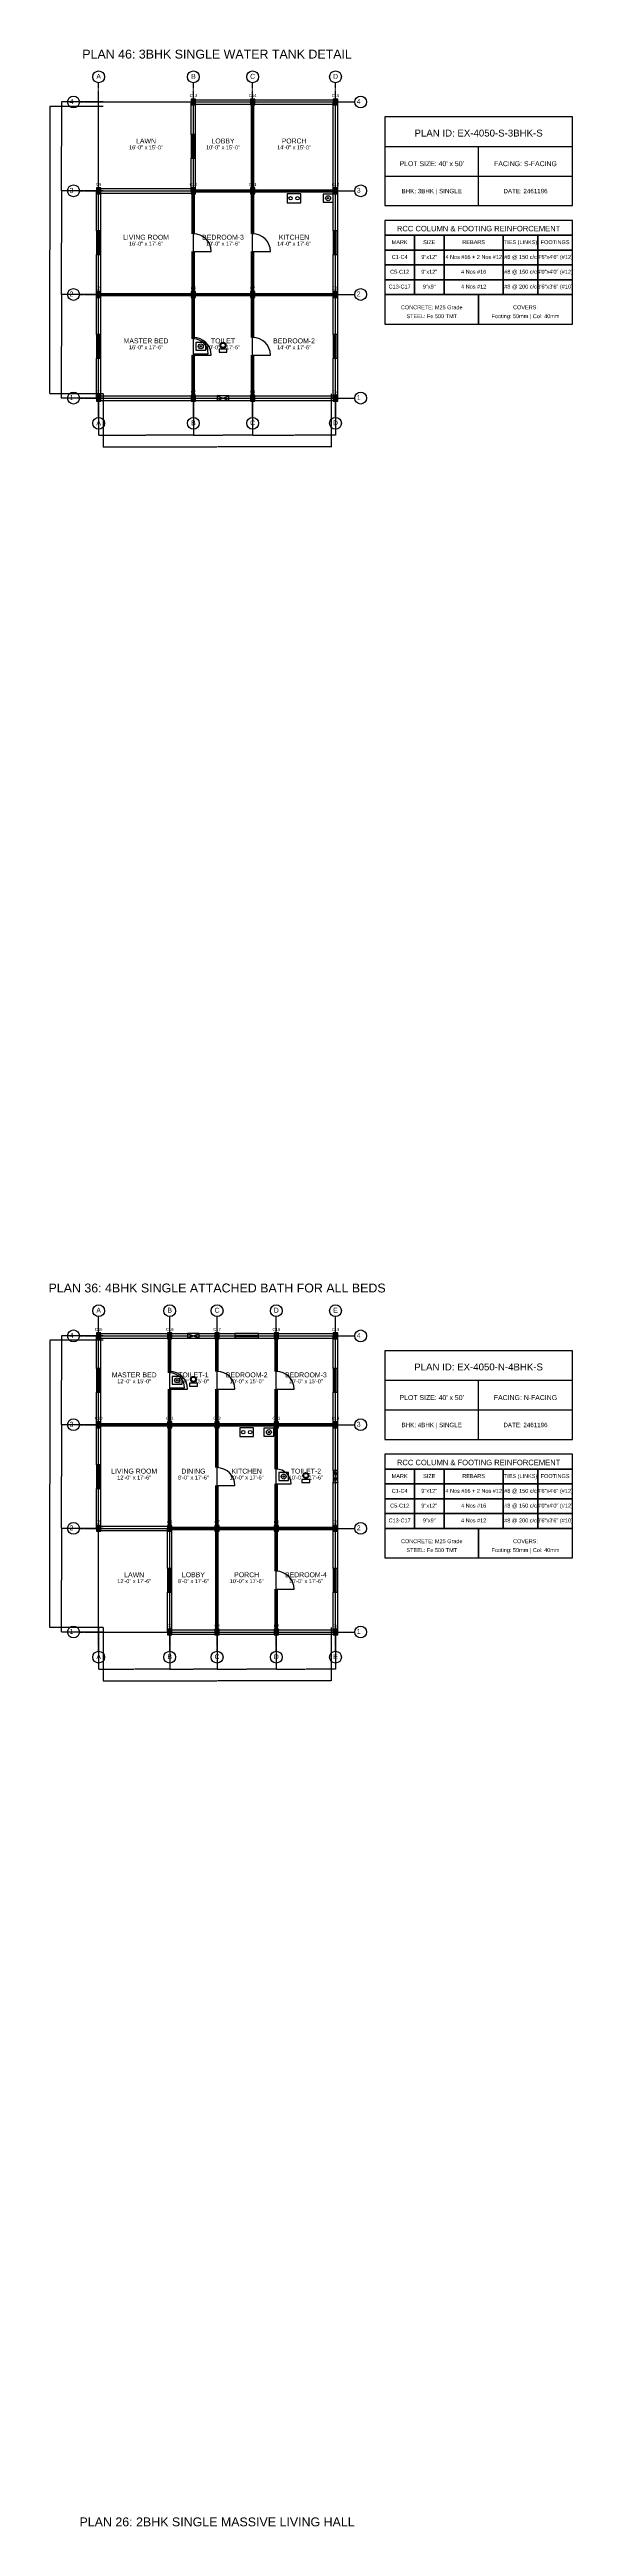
# Model space of a CAD drawing. Header units: inches. Extents: x -134 to 23580, y -99 to 23207.
# Drawn here: x 12400 to 13460, y 5688 to 10706 of the extents above; entities that cross this region are included whole.
import ezdxf
from ezdxf.enums import TextEntityAlignment as Align

# ---------------------------------------------------------------- set-up
doc = ezdxf.new("R2010")
doc.units = ezdxf.units.IN
doc.header["$MEASUREMENT"] = 0
doc.linetypes.add('CENTER', pattern=[2, 1.25, -0.25, 0.25, -0.25])
for name, color, linetype in [('A-COL-HATCH', 251, 'Continuous'), ('A-COLUMN', 1, 'Continuous'), ('A-DIM', 5, 'Continuous'), ('A-DOOR', 30, 'Continuous'), ('A-FIXTURE', 8, 'Continuous'), ('A-TEXT', 2, 'Continuous'), ('A-WALL-EXT', 7, 'Continuous'), ('A-WALL-INT', 9, 'Continuous'), ('A-WINDOW', 4, 'Continuous'), ('S-BEAM-FRAMING', 2, 'Continuous'), ('S-BUBBLE', 4, 'Continuous'), ('S-GRID-CENTER', 8, 'CENTER'), ('S-TABLE', 7, 'Continuous'), ('S-TEXT', 3, 'Continuous')]:
    doc.layers.add(name, color=color, linetype=linetype)
doc.styles.get("Standard").update_dxf_attribs({"font": 'arial.ttf'})
doc.dimstyles.get("Standard").update_dxf_attribs({"dimtxt": 0.18, "dimasz": 0.18, "dimexe": 0.18, "dimexo": 0.0625, "dimgap": 0.09, "dimtad": 0, "dimtih": 1, "dimtoh": 1, "dimdec": 4, "dimzin": 0, "dimdsep": 46, "dimtxsty": 'Standard', "dimcen": 0.09, "dimadec": 0, "dimazin": 0, "dimtfac": 1, "dimtdec": 4, "dimtofl": 0, "dimtmove": 0, "dimatfit": 3, "dimfxl": 1, "dimtolj": 1, "dimtzin": 0, "dimarcsym": 0})

# ---------------------------------------------------------------- blocks, each defined once
blk = doc.blocks.new('*D332')
at = {"layer": 'A-DIM', "color": 0, "lineweight": -2, "transparency": 16777216}
for p, q in [((12500, 7508.9), (12500, 7424.8)), ((12644, 7508.9), (12644, 7424.8)), ((12500.2, 7425), (12571.4, 7425)), ((12643.8, 7425), (12572.6, 7425))]:
    blk.add_line(p, q, dxfattribs=at)
at = {"layer": 'A-DIM', "color": 0, "transparency": 16777216}
for points in [[(12500.2, 7425), (12500.2, 7425), (12500, 7425)], [(12643.8, 7425), (12643.8, 7425), (12644, 7425)]]:
    blk.add_solid(points, dxfattribs=at)
at = {"layer": 'Defpoints', "color": 0, "transparency": 16777216}
for p in [(12500, 7509), (12644, 7509), (12644, 7425)]:
    blk.add_point(p, dxfattribs=at)
at = {"layer": 'A-DIM', "color": 0, "transparency": 16777216, "insert": (12572, 7425), "char_height": 0.18, "attachment_point": 5}
blk.add_mtext('\\A1;144.0000', dxfattribs=at)
blk = doc.blocks.new('*D333')
at = {"layer": 'A-DIM', "color": 0, "lineweight": -2, "transparency": 16777216}
for p, q in [((12644, 7508.9), (12644, 7424.8)), ((12740, 7508.9), (12740, 7424.8)), ((12644.2, 7425), (12691.5, 7425)), ((12739.8, 7425), (12692.5, 7425))]:
    blk.add_line(p, q, dxfattribs=at)
at = {"layer": 'A-DIM', "color": 0, "transparency": 16777216}
for points in [[(12644.2, 7425), (12644.2, 7425), (12644, 7425)], [(12739.8, 7425), (12739.8, 7425), (12740, 7425)]]:
    blk.add_solid(points, dxfattribs=at)
at = {"layer": 'Defpoints', "color": 0, "transparency": 16777216}
for p in [(12644, 7509), (12740, 7509), (12740, 7425)]:
    blk.add_point(p, dxfattribs=at)
at = {"layer": 'A-DIM', "color": 0, "transparency": 16777216, "insert": (12692, 7425), "char_height": 0.18, "attachment_point": 5}
blk.add_mtext('\\A1;96.0000', dxfattribs=at)
blk = doc.blocks.new('*D334')
at = {"layer": 'A-DIM', "color": 0, "lineweight": -2, "transparency": 16777216}
for p, q in [((12740, 7508.9), (12740, 7424.8)), ((12860, 7508.9), (12860, 7424.8)), ((12740.2, 7425), (12799.4, 7425)), ((12859.8, 7425), (12800.6, 7425))]:
    blk.add_line(p, q, dxfattribs=at)
at = {"layer": 'A-DIM', "color": 0, "transparency": 16777216}
for points in [[(12740.2, 7425), (12740.2, 7425), (12740, 7425)], [(12859.8, 7425), (12859.8, 7425), (12860, 7425)]]:
    blk.add_solid(points, dxfattribs=at)
at = {"layer": 'Defpoints', "color": 0, "transparency": 16777216}
for p in [(12740, 7509), (12860, 7509), (12860, 7425)]:
    blk.add_point(p, dxfattribs=at)
at = {"layer": 'A-DIM', "color": 0, "transparency": 16777216, "insert": (12800, 7425), "char_height": 0.18, "attachment_point": 5}
blk.add_mtext('\\A1;120.0000', dxfattribs=at)
blk = doc.blocks.new('*D335')
at = {"layer": 'A-DIM', "color": 0, "lineweight": -2, "transparency": 16777216}
for p, q in [((12860, 7508.9), (12860, 7424.8)), ((12980, 7508.9), (12980, 7424.8)), ((12860.2, 7425), (12919.4, 7425)), ((12979.8, 7425), (12920.6, 7425))]:
    blk.add_line(p, q, dxfattribs=at)
at = {"layer": 'A-DIM', "color": 0, "transparency": 16777216}
for points in [[(12860.2, 7425), (12860.2, 7425), (12860, 7425)], [(12979.8, 7425), (12979.8, 7425), (12980, 7425)]]:
    blk.add_solid(points, dxfattribs=at)
at = {"layer": 'Defpoints', "color": 0, "transparency": 16777216}
for p in [(12860, 7509), (12980, 7509), (12980, 7425)]:
    blk.add_point(p, dxfattribs=at)
at = {"layer": 'A-DIM', "color": 0, "transparency": 16777216, "insert": (12920, 7425), "char_height": 0.18, "attachment_point": 5}
blk.add_mtext('\\A1;120.0000', dxfattribs=at)
blk = doc.blocks.new('*D336')
at = {"layer": 'A-DIM', "color": 0, "lineweight": -2, "transparency": 16777216}
for p, q in [((12509, 7508.9375), (12509, 7400.82)), ((12971, 7508.9375), (12971, 7400.82)), ((12509.18, 7401), (12739.393206, 7401)), ((12970.82, 7401), (12740.606794, 7401))]:
    blk.add_line(p, q, dxfattribs=at)
at = {"layer": 'A-DIM', "color": 0, "transparency": 16777216}
for points in [[(12509.18, 7401.03), (12509.18, 7400.97), (12509, 7401)], [(12970.82, 7401.03), (12970.82, 7400.97), (12971, 7401)]]:
    blk.add_solid(points, dxfattribs=at)
at = {"layer": 'Defpoints', "color": 0, "transparency": 16777216}
for p in [(12509, 7509), (12971, 7509), (12971, 7401)]:
    blk.add_point(p, dxfattribs=at)
at = {"layer": 'A-DIM', "color": 0, "transparency": 16777216, "insert": (12740, 7401), "char_height": 0.18, "attachment_point": 5}
blk.add_mtext('\\A1;462.0000', dxfattribs=at)
blk = doc.blocks.new('*D337')
at = {"layer": 'A-DIM', "color": 0, "lineweight": -2, "transparency": 16777216}
for p, q in [((12508.9, 7710), (12424.8, 7710)), ((12425, 7709.8), (12425, 7605.2)), ((12425, 7500.2), (12425, 7604.8)), ((12508.9, 7500), (12424.8, 7500))]:
    blk.add_line(p, q, dxfattribs=at)
at = {"layer": 'A-DIM', "color": 0, "transparency": 16777216}
for points in [[(12425, 7709.8), (12425, 7709.8), (12425, 7710)], [(12425, 7500.2), (12425, 7500.2), (12425, 7500)]]:
    blk.add_solid(points, dxfattribs=at)
at = {"layer": 'Defpoints', "color": 0, "transparency": 16777216}
for p in [(12425, 7710), (12509, 7710), (12509, 7500)]:
    blk.add_point(p, dxfattribs=at)
at = {"layer": 'A-DIM', "color": 0, "transparency": 16777216, "insert": (12425, 7605), "char_height": 0.18, "attachment_point": 5}
blk.add_mtext('\\A1;210.0000', dxfattribs=at)
blk = doc.blocks.new('*D338')
at = {"layer": 'A-DIM', "color": 0, "lineweight": -2, "transparency": 16777216}
for p, q in [((12508.9, 7920), (12424.8, 7920)), ((12425, 7919.8), (12425, 7815.2)), ((12425, 7710.2), (12425, 7814.8)), ((12508.9, 7710), (12424.8, 7710))]:
    blk.add_line(p, q, dxfattribs=at)
at = {"layer": 'A-DIM', "color": 0, "transparency": 16777216}
for points in [[(12425, 7919.8), (12425, 7919.8), (12425, 7920)], [(12425, 7710.2), (12425, 7710.2), (12425, 7710)]]:
    blk.add_solid(points, dxfattribs=at)
at = {"layer": 'Defpoints', "color": 0, "transparency": 16777216}
for p in [(12425, 7920), (12509, 7920), (12509, 7710)]:
    blk.add_point(p, dxfattribs=at)
at = {"layer": 'A-DIM', "color": 0, "transparency": 16777216, "insert": (12425, 7815), "char_height": 0.18, "attachment_point": 5}
blk.add_mtext('\\A1;210.0000', dxfattribs=at)
blk = doc.blocks.new('*D339')
at = {"layer": 'A-DIM', "color": 0, "lineweight": -2, "transparency": 16777216}
for p, q in [((12508.9, 8100), (12424.8, 8100)), ((12425, 8099.8), (12425, 8010.2)), ((12425, 7920.2), (12425, 8009.8)), ((12508.9, 7920), (12424.8, 7920))]:
    blk.add_line(p, q, dxfattribs=at)
at = {"layer": 'A-DIM', "color": 0, "transparency": 16777216}
for points in [[(12425, 8099.8), (12425, 8099.8), (12425, 8100)], [(12425, 7920.2), (12425, 7920.2), (12425, 7920)]]:
    blk.add_solid(points, dxfattribs=at)
at = {"layer": 'Defpoints', "color": 0, "transparency": 16777216}
for p in [(12425, 8100), (12509, 8100), (12509, 7920)]:
    blk.add_point(p, dxfattribs=at)
at = {"layer": 'A-DIM', "color": 0, "transparency": 16777216, "insert": (12425, 8010), "char_height": 0.18, "attachment_point": 5}
blk.add_mtext('\\A1;180.0000', dxfattribs=at)
blk = doc.blocks.new('*D340')
at = {"layer": 'A-DIM', "color": 0, "lineweight": -2, "transparency": 16777216}
for p, q in [((12508.9, 8091), (12400.8, 8091)), ((12401, 8090.8), (12401, 7800.2)), ((12401, 7509.2), (12401, 7799.8)), ((12508.9, 7509), (12400.8, 7509))]:
    blk.add_line(p, q, dxfattribs=at)
at = {"layer": 'A-DIM', "color": 0, "transparency": 16777216}
for points in [[(12401, 8090.8), (12401, 8090.8), (12401, 8091)], [(12401, 7509.2), (12401, 7509.2), (12401, 7509)]]:
    blk.add_solid(points, dxfattribs=at)
at = {"layer": 'Defpoints', "color": 0, "transparency": 16777216}
for p in [(12401, 8091), (12509, 8091), (12509, 7509)]:
    blk.add_point(p, dxfattribs=at)
at = {"layer": 'A-DIM', "color": 0, "transparency": 16777216, "insert": (12401, 7800), "char_height": 0.18, "attachment_point": 5}
blk.add_mtext('\\A1;582.0000', dxfattribs=at)
blk = doc.blocks.new('*D414')
at = {"layer": 'A-DIM', "color": 0, "lineweight": -2, "transparency": 16777216}
for p, q in [((12500, 10008.9), (12500, 9924.8)), ((12692, 10008.9), (12692, 9924.8)), ((12500.2, 9925), (12595.4, 9925)), ((12691.8, 9925), (12596.6, 9925))]:
    blk.add_line(p, q, dxfattribs=at)
at = {"layer": 'A-DIM', "color": 0, "transparency": 16777216}
for points in [[(12500.2, 9925), (12500.2, 9925), (12500, 9925)], [(12691.8, 9925), (12691.8, 9925), (12692, 9925)]]:
    blk.add_solid(points, dxfattribs=at)
at = {"layer": 'Defpoints', "color": 0, "transparency": 16777216}
for p in [(12500, 10009), (12692, 10009), (12692, 9925)]:
    blk.add_point(p, dxfattribs=at)
at = {"layer": 'A-DIM', "color": 0, "transparency": 16777216, "insert": (12596, 9925), "char_height": 0.18, "attachment_point": 5}
blk.add_mtext('\\A1;192.0000', dxfattribs=at)
blk = doc.blocks.new('*D415')
at = {"layer": 'A-DIM', "color": 0, "lineweight": -2, "transparency": 16777216}
for p, q in [((12692, 10008.9), (12692, 9924.8)), ((12812, 10008.9), (12812, 9924.8)), ((12692.2, 9925), (12751.4, 9925)), ((12811.8, 9925), (12752.6, 9925))]:
    blk.add_line(p, q, dxfattribs=at)
at = {"layer": 'A-DIM', "color": 0, "transparency": 16777216}
for points in [[(12692.2, 9925), (12692.2, 9925), (12692, 9925)], [(12811.8, 9925), (12811.8, 9925), (12812, 9925)]]:
    blk.add_solid(points, dxfattribs=at)
at = {"layer": 'Defpoints', "color": 0, "transparency": 16777216}
for p in [(12692, 10009), (12812, 10009), (12812, 9925)]:
    blk.add_point(p, dxfattribs=at)
at = {"layer": 'A-DIM', "color": 0, "transparency": 16777216, "insert": (12752, 9925), "char_height": 0.18, "attachment_point": 5}
blk.add_mtext('\\A1;120.0000', dxfattribs=at)
blk = doc.blocks.new('*D416')
at = {"layer": 'A-DIM', "color": 0, "lineweight": -2, "transparency": 16777216}
for p, q in [((12812, 10008.9), (12812, 9924.8)), ((12980, 10008.9), (12980, 9924.8)), ((12812.2, 9925), (12895.4, 9925)), ((12979.8, 9925), (12896.6, 9925))]:
    blk.add_line(p, q, dxfattribs=at)
at = {"layer": 'A-DIM', "color": 0, "transparency": 16777216}
for points in [[(12812.2, 9925), (12812.2, 9925), (12812, 9925)], [(12979.8, 9925), (12979.8, 9925), (12980, 9925)]]:
    blk.add_solid(points, dxfattribs=at)
at = {"layer": 'Defpoints', "color": 0, "transparency": 16777216}
for p in [(12812, 10009), (12980, 10009), (12980, 9925)]:
    blk.add_point(p, dxfattribs=at)
at = {"layer": 'A-DIM', "color": 0, "transparency": 16777216, "insert": (12896, 9925), "char_height": 0.18, "attachment_point": 5}
blk.add_mtext('\\A1;168.0000', dxfattribs=at)
blk = doc.blocks.new('*D417')
at = {"layer": 'A-DIM', "color": 0, "lineweight": -2, "transparency": 16777216}
for p, q in [((12509, 10008.9375), (12509, 9900.82)), ((12971, 10008.9375), (12971, 9900.82)), ((12509.18, 9901), (12739.393206, 9901)), ((12970.82, 9901), (12740.606794, 9901))]:
    blk.add_line(p, q, dxfattribs=at)
at = {"layer": 'A-DIM', "color": 0, "transparency": 16777216}
for points in [[(12509.18, 9901.03), (12509.18, 9900.97), (12509, 9901)], [(12970.82, 9901.03), (12970.82, 9900.97), (12971, 9901)]]:
    blk.add_solid(points, dxfattribs=at)
at = {"layer": 'Defpoints', "color": 0, "transparency": 16777216}
for p in [(12509, 10009), (12971, 10009), (12971, 9901)]:
    blk.add_point(p, dxfattribs=at)
at = {"layer": 'A-DIM', "color": 0, "transparency": 16777216, "insert": (12740, 9901), "char_height": 0.18, "attachment_point": 5}
blk.add_mtext('\\A1;462.0000', dxfattribs=at)
blk = doc.blocks.new('*D418')
at = {"layer": 'A-DIM', "color": 0, "lineweight": -2, "transparency": 16777216}
for p, q in [((12508.9, 10210), (12424.8, 10210)), ((12425, 10209.8), (12425, 10105.2)), ((12425, 10000.2), (12425, 10104.8)), ((12508.9, 10000), (12424.8, 10000))]:
    blk.add_line(p, q, dxfattribs=at)
at = {"layer": 'A-DIM', "color": 0, "transparency": 16777216}
for points in [[(12425, 10209.8), (12425, 10209.8), (12425, 10210)], [(12425, 10000.2), (12425, 10000.2), (12425, 10000)]]:
    blk.add_solid(points, dxfattribs=at)
at = {"layer": 'Defpoints', "color": 0, "transparency": 16777216}
for p in [(12425, 10210), (12509, 10210), (12509, 10000)]:
    blk.add_point(p, dxfattribs=at)
at = {"layer": 'A-DIM', "color": 0, "transparency": 16777216, "insert": (12425, 10105), "char_height": 0.18, "attachment_point": 5}
blk.add_mtext('\\A1;210.0000', dxfattribs=at)
blk = doc.blocks.new('*D419')
at = {"layer": 'A-DIM', "color": 0, "lineweight": -2, "transparency": 16777216}
for p, q in [((12508.9, 10420), (12424.8, 10420)), ((12425, 10419.8), (12425, 10315.2)), ((12425, 10210.2), (12425, 10314.8)), ((12508.9, 10210), (12424.8, 10210))]:
    blk.add_line(p, q, dxfattribs=at)
at = {"layer": 'A-DIM', "color": 0, "transparency": 16777216}
for points in [[(12425, 10419.8), (12425, 10419.8), (12425, 10420)], [(12425, 10210.2), (12425, 10210.2), (12425, 10210)]]:
    blk.add_solid(points, dxfattribs=at)
at = {"layer": 'Defpoints', "color": 0, "transparency": 16777216}
for p in [(12425, 10420), (12509, 10420), (12509, 10210)]:
    blk.add_point(p, dxfattribs=at)
at = {"layer": 'A-DIM', "color": 0, "transparency": 16777216, "insert": (12425, 10315), "char_height": 0.18, "attachment_point": 5}
blk.add_mtext('\\A1;210.0000', dxfattribs=at)
blk = doc.blocks.new('*D420')
at = {"layer": 'A-DIM', "color": 0, "lineweight": -2, "transparency": 16777216}
for p, q in [((12508.9, 10600), (12424.8, 10600)), ((12425, 10599.8), (12425, 10510.2)), ((12425, 10420.2), (12425, 10509.8)), ((12508.9, 10420), (12424.8, 10420))]:
    blk.add_line(p, q, dxfattribs=at)
at = {"layer": 'A-DIM', "color": 0, "transparency": 16777216}
for points in [[(12425, 10599.8), (12425, 10599.8), (12425, 10600)], [(12425, 10420.2), (12425, 10420.2), (12425, 10420)]]:
    blk.add_solid(points, dxfattribs=at)
at = {"layer": 'Defpoints', "color": 0, "transparency": 16777216}
for p in [(12425, 10600), (12509, 10600), (12509, 10420)]:
    blk.add_point(p, dxfattribs=at)
at = {"layer": 'A-DIM', "color": 0, "transparency": 16777216, "insert": (12425, 10510), "char_height": 0.18, "attachment_point": 5}
blk.add_mtext('\\A1;180.0000', dxfattribs=at)
blk = doc.blocks.new('*D421')
at = {"layer": 'A-DIM', "color": 0, "lineweight": -2, "transparency": 16777216}
for p, q in [((12508.9, 10591), (12400.8, 10591)), ((12401, 10590.8), (12401, 10300.2)), ((12401, 10009.2), (12401, 10299.8)), ((12508.9, 10009), (12400.8, 10009))]:
    blk.add_line(p, q, dxfattribs=at)
at = {"layer": 'A-DIM', "color": 0, "transparency": 16777216}
for points in [[(12401, 10590.8), (12401, 10590.8), (12401, 10591)], [(12401, 10009.2), (12401, 10009.2), (12401, 10009)]]:
    blk.add_solid(points, dxfattribs=at)
at = {"layer": 'Defpoints', "color": 0, "transparency": 16777216}
for p in [(12401, 10591), (12509, 10591), (12509, 10009)]:
    blk.add_point(p, dxfattribs=at)
at = {"layer": 'A-DIM', "color": 0, "transparency": 16777216, "insert": (12401, 10300), "char_height": 0.18, "attachment_point": 5}
blk.add_mtext('\\A1;582.0000', dxfattribs=at)

msp = doc.modelspace()

# ---------------------------------------------------------------- linework, layer by layer
at = {"layer": 'A-COL-HATCH'}
for points in [[(12687.5, 10594), (12696.5, 10594), (12687.5, 10606), (12696.5, 10606)], [(12807.5, 10594), (12816.5, 10594), (12807.5, 10606), (12816.5, 10606)], [(12975.5, 10594), (12984.5, 10594), (12975.5, 10606), (12984.5, 10606)], [(12495.5, 10414), (12504.5, 10414), (12495.5, 10426), (12504.5, 10426)], [(12687.5, 10414), (12696.5, 10414), (12687.5, 10426), (12696.5, 10426)], [(12807.5, 10414), (12816.5, 10414), (12807.5, 10426), (12816.5, 10426)], [(12975.5, 10414), (12984.5, 10414), (12975.5, 10426), (12984.5, 10426)], [(12495.5, 10204), (12504.5, 10204), (12495.5, 10216), (12504.5, 10216)], [(12687.5, 10204), (12696.5, 10204), (12687.5, 10216), (12696.5, 10216)], [(12807.5, 10204), (12816.5, 10204), (12807.5, 10216), (12816.5, 10216)], [(12975.5, 10204), (12984.5, 10204), (12975.5, 10216), (12984.5, 10216)], [(12495.5, 9994), (12504.5, 9994), (12495.5, 10006), (12504.5, 10006)], [(12687.5, 9994), (12696.5, 9994), (12687.5, 10006), (12696.5, 10006)], [(12807.5, 9994), (12816.5, 9994), (12807.5, 10006), (12816.5, 10006)], [(12975.5, 9994), (12984.5, 9994), (12975.5, 10006), (12984.5, 10006)], [(12495.5, 8094), (12504.5, 8094), (12495.5, 8106), (12504.5, 8106)], [(12639.5, 8094), (12648.5, 8094), (12639.5, 8106), (12648.5, 8106)], [(12735.5, 8094), (12744.5, 8094), (12735.5, 8106), (12744.5, 8106)], [(12855.5, 8094), (12864.5, 8094), (12855.5, 8106), (12864.5, 8106)], [(12975.5, 8094), (12984.5, 8094), (12975.5, 8106), (12984.5, 8106)], [(12495.5, 7914), (12504.5, 7914), (12495.5, 7926), (12504.5, 7926)], [(12639.5, 7914), (12648.5, 7914), (12639.5, 7926), (12648.5, 7926)], [(12735.5, 7914), (12744.5, 7914), (12735.5, 7926), (12744.5, 7926)], [(12855.5, 7914), (12864.5, 7914), (12855.5, 7926), (12864.5, 7926)], [(12975.5, 7914), (12984.5, 7914), (12975.5, 7926), (12984.5, 7926)], [(12495.5, 7704), (12504.5, 7704), (12495.5, 7716), (12504.5, 7716)], [(12639.5, 7704), (12648.5, 7704), (12639.5, 7716), (12648.5, 7716)], [(12735.5, 7704), (12744.5, 7704), (12735.5, 7716), (12744.5, 7716)], [(12855.5, 7704), (12864.5, 7704), (12855.5, 7716), (12864.5, 7716)], [(12975.5, 7704), (12984.5, 7704), (12975.5, 7716), (12984.5, 7716)], [(12639.5, 7494), (12648.5, 7494), (12639.5, 7506), (12648.5, 7506)], [(12735.5, 7494), (12744.5, 7494), (12735.5, 7506), (12744.5, 7506)], [(12855.5, 7494), (12864.5, 7494), (12855.5, 7506), (12864.5, 7506)], [(12975.5, 7494), (12984.5, 7494), (12975.5, 7506), (12984.5, 7506)]]:
    msp.add_solid(points, dxfattribs=at)
at = {"layer": 'A-COLUMN'}
for points in [[(12687.5, 10594), (12696.5, 10594), (12696.5, 10606), (12687.5, 10606)], [(12807.5, 10594), (12816.5, 10594), (12816.5, 10606), (12807.5, 10606)], [(12975.5, 10594), (12984.5, 10594), (12984.5, 10606), (12975.5, 10606)], [(12495.5, 10414), (12504.5, 10414), (12504.5, 10426), (12495.5, 10426)], [(12687.5, 10414), (12696.5, 10414), (12696.5, 10426), (12687.5, 10426)], [(12807.5, 10414), (12816.5, 10414), (12816.5, 10426), (12807.5, 10426)], [(12975.5, 10414), (12984.5, 10414), (12984.5, 10426), (12975.5, 10426)], [(12495.5, 10204), (12504.5, 10204), (12504.5, 10216), (12495.5, 10216)], [(12687.5, 10204), (12696.5, 10204), (12696.5, 10216), (12687.5, 10216)], [(12807.5, 10204), (12816.5, 10204), (12816.5, 10216), (12807.5, 10216)], [(12975.5, 10204), (12984.5, 10204), (12984.5, 10216), (12975.5, 10216)], [(12495.5, 9994), (12504.5, 9994), (12504.5, 10006), (12495.5, 10006)], [(12687.5, 9994), (12696.5, 9994), (12696.5, 10006), (12687.5, 10006)], [(12807.5, 9994), (12816.5, 9994), (12816.5, 10006), (12807.5, 10006)], [(12975.5, 9994), (12984.5, 9994), (12984.5, 10006), (12975.5, 10006)], [(12495.5, 8094), (12504.5, 8094), (12504.5, 8106), (12495.5, 8106)], [(12639.5, 8094), (12648.5, 8094), (12648.5, 8106), (12639.5, 8106)], [(12735.5, 8094), (12744.5, 8094), (12744.5, 8106), (12735.5, 8106)], [(12855.5, 8094), (12864.5, 8094), (12864.5, 8106), (12855.5, 8106)], [(12975.5, 8094), (12984.5, 8094), (12984.5, 8106), (12975.5, 8106)], [(12495.5, 7914), (12504.5, 7914), (12504.5, 7926), (12495.5, 7926)], [(12639.5, 7914), (12648.5, 7914), (12648.5, 7926), (12639.5, 7926)], [(12735.5, 7914), (12744.5, 7914), (12744.5, 7926), (12735.5, 7926)], [(12855.5, 7914), (12864.5, 7914), (12864.5, 7926), (12855.5, 7926)], [(12975.5, 7914), (12984.5, 7914), (12984.5, 7926), (12975.5, 7926)], [(12495.5, 7704), (12504.5, 7704), (12504.5, 7716), (12495.5, 7716)], [(12639.5, 7704), (12648.5, 7704), (12648.5, 7716), (12639.5, 7716)], [(12735.5, 7704), (12744.5, 7704), (12744.5, 7716), (12735.5, 7716)], [(12855.5, 7704), (12864.5, 7704), (12864.5, 7716), (12855.5, 7716)], [(12975.5, 7704), (12984.5, 7704), (12984.5, 7716), (12975.5, 7716)], [(12639.5, 7494), (12648.5, 7494), (12648.5, 7506), (12639.5, 7506)], [(12735.5, 7494), (12744.5, 7494), (12744.5, 7506), (12735.5, 7506)], [(12855.5, 7494), (12864.5, 7494), (12864.5, 7506), (12855.5, 7506)], [(12975.5, 7494), (12984.5, 7494), (12984.5, 7506), (12975.5, 7506)]]:
    msp.add_lwpolyline(points, close=True, dxfattribs=at)
at = {"layer": 'A-DOOR'}
for p, q in [((12692, 10297), (12728, 10297)), ((12812, 10297), (12848, 10297)), ((12692, 10090), (12722, 10090)), ((12692, 10087), (12728, 10087)), ((12812, 10087), (12848, 10087)), ((12644, 7995), (12674, 7995)), ((12644, 7992), (12680, 7992)), ((12740, 7992), (12776, 7992)), ((12860, 7992), (12896, 7992)), ((12740, 7797), (12776, 7797)), ((12860, 7800), (12890, 7800)), ((12860, 7587), (12896, 7587))]:
    msp.add_line(p, q, dxfattribs=at)
for centre, radius in [((12692, 10297), 36), ((12812, 10297), 36), ((12692, 10087), 36), ((12692, 10090), 30), ((12812, 10087), 36), ((12644, 7992), 36), ((12644, 7995), 30), ((12740, 7992), 36), ((12860, 7992), 36), ((12740, 7797), 36), ((12860, 7800), 30), ((12860, 7587), 36)]:
    msp.add_arc(centre, radius, 0, 90, dxfattribs=at)
at = {"layer": 'A-FIXTURE'}
for points in [[(12882, 10396), (12910, 10396), (12910, 10414), (12882, 10414)], [(12955, 10397), (12975, 10397), (12975, 10413), (12955, 10413)], [(12697, 10097), (12717, 10097), (12717, 10113), (12697, 10113)], [(12744, 10093), (12760, 10093), (12760, 10099), (12744, 10099)], [(12649, 8002), (12669, 8002), (12669, 8018), (12649, 8018)], [(12684, 7998), (12700, 7998), (12700, 8004), (12684, 8004)], [(12786, 7896), (12814, 7896), (12814, 7914), (12786, 7914)], [(12835, 7897), (12855, 7897), (12855, 7913), (12835, 7913)], [(12865, 7807), (12885, 7807), (12885, 7823), (12865, 7823)], [(12912, 7803), (12928, 7803), (12928, 7809), (12912, 7809)]]:
    msp.add_lwpolyline(points, close=True, dxfattribs=at)
for centre, radius in [((12889, 10405), 3.5), ((12903, 10405), 3.5), ((12965, 10405), 5), ((12965, 10405), 1.5), ((12707, 10105), 5), ((12707, 10105), 1.5), ((12752, 10107), 6), ((12752, 10107), 4.5), ((12659, 8010), 5), ((12659, 8010), 1.5), ((12692, 8012), 6), ((12692, 8012), 4.5), ((12793, 7905), 3.5), ((12807, 7905), 3.5), ((12845, 7905), 5), ((12845, 7905), 1.5), ((12875, 7815), 5), ((12875, 7815), 1.5), ((12920, 7817), 6), ((12920, 7817), 4.5)]:
    msp.add_circle(centre, radius, dxfattribs=at)
at = {"layer": 'A-WALL-EXT'}
for p, q in [((12687.5, 10534), (12687.5, 10600)), ((12692, 10604.5), (12812, 10604.5)), ((12692, 10595.5), (12812, 10595.5)), ((12696.5, 10534), (12696.5, 10600)), ((12812, 10604.5), (12980, 10604.5)), ((12812, 10595.5), (12980, 10595.5)), ((12975.5, 10420), (12975.5, 10600)), ((12984.5, 10420), (12984.5, 10600)), ((13080, 10510), (13460, 10510)), ((13270, 10390), (13270, 10510)), ((12687.5, 10420), (12687.5, 10486)), ((12696.5, 10420), (12696.5, 10486)), ((13080, 10450), (13460, 10450)), ((12495.5, 10339), (12495.5, 10420)), ((12500, 10424.5), (12692, 10424.5)), ((12500, 10415.5), (12692, 10415.5)), ((12504.5, 10339), (12504.5, 10420)), ((12975.5, 10339), (12975.5, 10420)), ((12984.5, 10339), (12984.5, 10420)), ((12495.5, 10210), (12495.5, 10291)), ((12504.5, 10210), (12504.5, 10291)), ((12975.5, 10210), (12975.5, 10291)), ((12984.5, 10210), (12984.5, 10291)), ((12495.5, 10129), (12495.5, 10210)), ((12504.5, 10129), (12504.5, 10210)), ((12975.5, 10129), (12975.5, 10210)), ((12984.5, 10129), (12984.5, 10210)), ((12495.5, 10000), (12495.5, 10081)), ((12504.5, 10000), (12504.5, 10081)), ((12975.5, 10000), (12975.5, 10081)), ((12984.5, 10000), (12984.5, 10081)), ((12500, 10004.5), (12692, 10004.5)), ((12500, 9995.5), (12692, 9995.5)), ((12692, 10004.5), (12740, 10004.5)), ((12692, 9995.5), (12740, 9995.5)), ((12764, 10004.5), (12812, 10004.5)), ((12764, 9995.5), (12812, 9995.5)), ((12812, 10004.5), (12980, 10004.5)), ((12812, 9995.5), (12980, 9995.5)), ((12495.5, 8034), (12495.5, 8100)), ((12500, 8104.5), (12644, 8104.5)), ((12500, 8095.5), (12644, 8095.5)), ((12504.5, 8034), (12504.5, 8100)), ((12644, 8104.5), (12680, 8104.5)), ((12644, 8095.5), (12680, 8095.5)), ((12704, 8104.5), (12740, 8104.5)), ((12704, 8095.5), (12740, 8095.5)), ((12740, 8104.5), (12776, 8104.5)), ((12740, 8095.5), (12776, 8095.5)), ((12824, 8104.5), (12860, 8104.5)), ((12824, 8095.5), (12860, 8095.5)), ((12860, 8104.5), (12980, 8104.5)), ((12860, 8095.5), (12980, 8095.5)), ((12975.5, 8034), (12975.5, 8100)), ((12984.5, 8034), (12984.5, 8100)), ((12495.5, 7920), (12495.5, 7986)), ((12504.5, 7920), (12504.5, 7986)), ((12975.5, 7920), (12975.5, 7986)), ((12984.5, 7920), (12984.5, 7986)), ((13080, 8010), (13460, 8010)), ((13270, 7890), (13270, 8010)), ((13080, 7950), (13460, 7950)), ((12495.5, 7839), (12495.5, 7920)), ((12504.5, 7839), (12504.5, 7920)), ((12975.5, 7827), (12975.5, 7920)), ((12984.5, 7827), (12984.5, 7920)), ((12495.5, 7710), (12495.5, 7791)), ((12504.5, 7710), (12504.5, 7791)), ((12975.5, 7710), (12975.5, 7803)), ((12984.5, 7710), (12984.5, 7803)), ((12500, 7714.5), (12644, 7714.5)), ((12500, 7705.5), (12644, 7705.5)), ((12639.5, 7629), (12639.5, 7710)), ((12648.5, 7629), (12648.5, 7710)), ((12975.5, 7629), (12975.5, 7710)), ((12984.5, 7629), (12984.5, 7710)), ((12639.5, 7500), (12639.5, 7581)), ((12648.5, 7500), (12648.5, 7581)), ((12975.5, 7500), (12975.5, 7581)), ((12984.5, 7500), (12984.5, 7581)), ((12644, 7504.5), (12740, 7504.5)), ((12644, 7495.5), (12740, 7495.5)), ((12740, 7504.5), (12860, 7504.5)), ((12740, 7495.5), (12860, 7495.5)), ((12860, 7504.5), (12980, 7504.5)), ((12860, 7495.5), (12980, 7495.5))]:
    msp.add_line(p, q, dxfattribs=at)
for points in [[(13080, 10390), (13460, 10390), (13460, 10570), (13080, 10570)], [(13080, 7890), (13460, 7890), (13460, 8070), (13080, 8070)]]:
    msp.add_lwpolyline(points, close=True, dxfattribs=at)
at = {"layer": 'A-WALL-INT'}
for p, q in [((12809.75, 10420), (12809.75, 10600)), ((12814.25, 10420), (12814.25, 10600)), ((12689.75, 10333), (12689.75, 10420)), ((12692, 10422.25), (12812, 10422.25)), ((12692, 10417.75), (12812, 10417.75)), ((12694.25, 10333), (12694.25, 10420)), ((12809.75, 10333), (12809.75, 10420)), ((12812, 10422.25), (12980, 10422.25)), ((12812, 10417.75), (12980, 10417.75)), ((12814.25, 10333), (12814.25, 10420)), ((12689.75, 10210), (12689.75, 10297)), ((12694.25, 10210), (12694.25, 10297)), ((12809.75, 10210), (12809.75, 10297)), ((12814.25, 10210), (12814.25, 10297)), ((12500, 10212.25), (12692, 10212.25)), ((12500, 10207.75), (12692, 10207.75)), ((12689.75, 10120), (12689.75, 10210)), ((12692, 10212.25), (12812, 10212.25)), ((12692, 10207.75), (12812, 10207.75)), ((12694.25, 10120), (12694.25, 10210)), ((12809.75, 10123), (12809.75, 10210)), ((12812, 10212.25), (12980, 10212.25)), ((12812, 10207.75), (12980, 10207.75)), ((12814.25, 10123), (12814.25, 10210)), ((12689.75, 10000), (12689.75, 10087)), ((12694.25, 10000), (12694.25, 10087)), ((12809.75, 10000), (12809.75, 10087)), ((12814.25, 10000), (12814.25, 10087)), ((12641.75, 8025), (12641.75, 8100)), ((12646.25, 8025), (12646.25, 8100)), ((12737.75, 8028), (12737.75, 8100)), ((12742.25, 8028), (12742.25, 8100)), ((12857.75, 8028), (12857.75, 8100)), ((12862.25, 8028), (12862.25, 8100)), ((12641.75, 7920), (12641.75, 7992)), ((12646.25, 7920), (12646.25, 7992)), ((12737.75, 7920), (12737.75, 7992)), ((12742.25, 7920), (12742.25, 7992)), ((12857.75, 7920), (12857.75, 7992)), ((12862.25, 7920), (12862.25, 7992)), ((12500, 7922.25), (12644, 7922.25)), ((12500, 7917.75), (12644, 7917.75)), ((12641.75, 7710), (12641.75, 7920)), ((12644, 7922.25), (12740, 7922.25)), ((12644, 7917.75), (12740, 7917.75)), ((12646.25, 7710), (12646.25, 7920)), ((12737.75, 7833), (12737.75, 7920)), ((12740, 7922.25), (12860, 7922.25)), ((12740, 7917.75), (12860, 7917.75)), ((12742.25, 7833), (12742.25, 7920)), ((12857.75, 7830), (12857.75, 7920)), ((12860, 7922.25), (12980, 7922.25)), ((12860, 7917.75), (12980, 7917.75)), ((12862.25, 7830), (12862.25, 7920)), ((12737.75, 7710), (12737.75, 7797)), ((12742.25, 7710), (12742.25, 7797)), ((12857.75, 7710), (12857.75, 7800)), ((12862.25, 7710), (12862.25, 7800)), ((12644, 7712.25), (12740, 7712.25)), ((12644, 7707.75), (12740, 7707.75)), ((12737.75, 7500), (12737.75, 7710)), ((12740, 7712.25), (12860, 7712.25)), ((12740, 7707.75), (12860, 7707.75)), ((12742.25, 7500), (12742.25, 7710)), ((12857.75, 7623), (12857.75, 7710)), ((12860, 7712.25), (12980, 7712.25)), ((12860, 7707.75), (12980, 7707.75)), ((12862.25, 7623), (12862.25, 7710)), ((12857.75, 7500), (12857.75, 7587)), ((12862.25, 7500), (12862.25, 7587))]:
    msp.add_line(p, q, dxfattribs=at)
at = {"layer": 'A-WINDOW'}
for p, q in [((12690.5, 10486), (12690.5, 10534)), ((12693.5, 10486), (12693.5, 10534)), ((12498.5, 10291), (12498.5, 10339)), ((12501.5, 10291), (12501.5, 10339)), ((12978.5, 10291), (12978.5, 10339)), ((12981.5, 10291), (12981.5, 10339)), ((12498.5, 10081), (12498.5, 10129)), ((12501.5, 10081), (12501.5, 10129)), ((12978.5, 10081), (12978.5, 10129)), ((12981.5, 10081), (12981.5, 10129)), ((12740, 9995.5), (12764, 10004.5)), ((12740, 10004.5), (12764, 9995.5)), ((12680, 8095.5), (12704, 8104.5)), ((12680, 8104.5), (12704, 8095.5)), ((12776, 8101.5), (12824, 8101.5)), ((12776, 8098.5), (12824, 8098.5)), ((12498.5, 7986), (12498.5, 8034)), ((12501.5, 7986), (12501.5, 8034)), ((12978.5, 7986), (12978.5, 8034)), ((12981.5, 7986), (12981.5, 8034)), ((12498.5, 7791), (12498.5, 7839)), ((12501.5, 7791), (12501.5, 7839)), ((12975.5, 7803), (12984.5, 7827)), ((12975.5, 7827), (12984.5, 7803)), ((12642.5, 7581), (12642.5, 7629)), ((12645.5, 7581), (12645.5, 7629)), ((12978.5, 7581), (12978.5, 7629)), ((12981.5, 7581), (12981.5, 7629))]:
    msp.add_line(p, q, dxfattribs=at)
for points in [[(12687.5, 10486), (12696.5, 10486), (12696.5, 10534), (12687.5, 10534)], [(12495.5, 10291), (12504.5, 10291), (12504.5, 10339), (12495.5, 10339)], [(12975.5, 10291), (12984.5, 10291), (12984.5, 10339), (12975.5, 10339)], [(12495.5, 10081), (12504.5, 10081), (12504.5, 10129), (12495.5, 10129)], [(12975.5, 10081), (12984.5, 10081), (12984.5, 10129), (12975.5, 10129)], [(12740, 9995.5), (12764, 9995.5), (12764, 10004.5), (12740, 10004.5)], [(12680, 8095.5), (12704, 8095.5), (12704, 8104.5), (12680, 8104.5)], [(12776, 8095.5), (12824, 8095.5), (12824, 8104.5), (12776, 8104.5)], [(12495.5, 7986), (12504.5, 7986), (12504.5, 8034), (12495.5, 8034)], [(12975.5, 7986), (12984.5, 7986), (12984.5, 8034), (12975.5, 8034)], [(12495.5, 7791), (12504.5, 7791), (12504.5, 7839), (12495.5, 7839)], [(12975.5, 7803), (12984.5, 7803), (12984.5, 7827), (12975.5, 7827)], [(12639.5, 7581), (12648.5, 7581), (12648.5, 7629), (12639.5, 7629)], [(12975.5, 7581), (12984.5, 7581), (12984.5, 7629), (12975.5, 7629)]]:
    msp.add_lwpolyline(points, close=True, dxfattribs=at)
at = {"layer": 'S-BEAM-FRAMING'}
for p, q in [((12500, 10000), (12500, 10600)), ((12500, 10600), (12980, 10600)), ((12692, 10000), (12692, 10600)), ((12812, 10000), (12812, 10600)), ((12980, 10000), (12980, 10600)), ((12500, 10420), (12980, 10420)), ((12500, 10210), (12980, 10210)), ((12500, 10000), (12980, 10000)), ((12500, 7500), (12500, 8100)), ((12500, 8100), (12980, 8100)), ((12644, 7500), (12644, 8100)), ((12740, 7500), (12740, 8100)), ((12860, 7500), (12860, 8100)), ((12980, 7500), (12980, 8100)), ((12500, 7920), (12980, 7920)), ((12500, 7710), (12980, 7710)), ((12500, 7500), (12980, 7500))]:
    msp.add_line(p, q, dxfattribs=at)
at = {"layer": 'S-BUBBLE'}
for centre in [(12500, 10651), (12692, 10651), (12812, 10651), (12980, 10651), (12449, 10600), (13031, 10600), (12449, 10420), (13031, 10420), (12449, 10210), (13031, 10210), (12449, 10000), (13031, 10000), (12500, 9949), (12692, 9949), (12812, 9949), (12980, 9949), (12500, 8151), (12644, 8151), (12740, 8151), (12860, 8151), (12980, 8151), (12449, 8100), (13031, 8100), (12449, 7920), (13031, 7920), (12449, 7710), (13031, 7710), (12449, 7500), (13031, 7500), (12500, 7449), (12644, 7449), (12740, 7449), (12860, 7449), (12980, 7449)]:
    msp.add_circle(centre, 12, dxfattribs=at)
at = {"layer": 'S-GRID-CENTER'}
for p, q in [((12461, 10600), (13019, 10600)), ((12500, 9961), (12500, 10639)), ((12692, 9961), (12692, 10639)), ((12812, 9961), (12812, 10639)), ((12980, 9961), (12980, 10639)), ((12461, 10420), (13019, 10420)), ((12461, 10210), (13019, 10210)), ((12461, 10000), (13019, 10000)), ((12500, 7461), (12500, 8139)), ((12644, 7461), (12644, 8139)), ((12740, 7461), (12740, 8139)), ((12860, 7461), (12860, 8139)), ((12980, 7461), (12980, 8139)), ((12461, 8100), (13019, 8100)), ((12461, 7920), (13019, 7920)), ((12461, 7710), (13019, 7710)), ((12461, 7500), (13019, 7500))]:
    msp.add_line(p, q, dxfattribs=at)
at = {"layer": 'S-TABLE'}
for points in [[(13080, 10330), (13460, 10330), (13460, 10360), (13080, 10360)], [(13080, 10300), (13140, 10300), (13140, 10330), (13080, 10330)], [(13080, 10270), (13140, 10270), (13140, 10300), (13080, 10300)], [(13140, 10300), (13200, 10300), (13200, 10330), (13140, 10330)], [(13140, 10270), (13200, 10270), (13200, 10300), (13140, 10300)], [(13200, 10300), (13320, 10300), (13320, 10330), (13200, 10330)], [(13200, 10270), (13320, 10270), (13320, 10300), (13200, 10300)], [(13320, 10300), (13390, 10300), (13390, 10330), (13320, 10330)], [(13320, 10270), (13390, 10270), (13390, 10300), (13320, 10300)], [(13390, 10300), (13460, 10300), (13460, 10330), (13390, 10330)], [(13390, 10270), (13460, 10270), (13460, 10300), (13390, 10300)], [(13080, 10240), (13140, 10240), (13140, 10270), (13080, 10270)], [(13080, 10210), (13140, 10210), (13140, 10240), (13080, 10240)], [(13140, 10240), (13200, 10240), (13200, 10270), (13140, 10270)], [(13140, 10210), (13200, 10210), (13200, 10240), (13140, 10240)], [(13200, 10240), (13320, 10240), (13320, 10270), (13200, 10270)], [(13200, 10210), (13320, 10210), (13320, 10240), (13200, 10240)], [(13320, 10240), (13390, 10240), (13390, 10270), (13320, 10270)], [(13320, 10210), (13390, 10210), (13390, 10240), (13320, 10240)], [(13390, 10240), (13460, 10240), (13460, 10270), (13390, 10270)], [(13390, 10210), (13460, 10210), (13460, 10240), (13390, 10240)], [(13080, 10150), (13270, 10150), (13270, 10210), (13080, 10210)], [(13270, 10150), (13460, 10150), (13460, 10210), (13270, 10210)], [(13080, 7830), (13460, 7830), (13460, 7860), (13080, 7860)], [(13080, 7800), (13140, 7800), (13140, 7830), (13080, 7830)], [(13140, 7800), (13200, 7800), (13200, 7830), (13140, 7830)], [(13200, 7800), (13320, 7800), (13320, 7830), (13200, 7830)], [(13320, 7800), (13390, 7800), (13390, 7830), (13320, 7830)], [(13390, 7800), (13460, 7800), (13460, 7830), (13390, 7830)], [(13080, 7770), (13140, 7770), (13140, 7800), (13080, 7800)], [(13140, 7770), (13200, 7770), (13200, 7800), (13140, 7800)], [(13200, 7770), (13320, 7770), (13320, 7800), (13200, 7800)], [(13320, 7770), (13390, 7770), (13390, 7800), (13320, 7800)], [(13390, 7770), (13460, 7770), (13460, 7800), (13390, 7800)], [(13080, 7740), (13140, 7740), (13140, 7770), (13080, 7770)], [(13080, 7710), (13140, 7710), (13140, 7740), (13080, 7740)], [(13140, 7740), (13200, 7740), (13200, 7770), (13140, 7770)], [(13140, 7710), (13200, 7710), (13200, 7740), (13140, 7740)], [(13200, 7740), (13320, 7740), (13320, 7770), (13200, 7770)], [(13200, 7710), (13320, 7710), (13320, 7740), (13200, 7740)], [(13320, 7740), (13390, 7740), (13390, 7770), (13320, 7770)], [(13320, 7710), (13390, 7710), (13390, 7740), (13320, 7740)], [(13390, 7740), (13460, 7740), (13460, 7770), (13390, 7770)], [(13390, 7710), (13460, 7710), (13460, 7740), (13390, 7740)], [(13080, 7650), (13270, 7650), (13270, 7710), (13080, 7710)], [(13270, 7650), (13460, 7650), (13460, 7710), (13270, 7710)]]:
    msp.add_lwpolyline(points, close=True, dxfattribs=at)

# ---------------------------------------------------------------- texts
at = {"layer": 'A-TEXT'}
for s, height, p in [('PLAN 46: 3BHK SINGLE WATER TANK DETAIL', 18, (12740, 10688)), ('C13', 6, (12692, 10610)), ('C14', 6, (12812, 10610)), ('C15', 6, (12980, 10610)), ('PLAN ID: EX-4050-S-3BHK-S', 14, (13270, 10530)), ('16\'-0" x 15\'-0"', 8, (12596, 10504)), ('LAWN', 10, (12596, 10516)), ('10\'-0" x 15\'-0"', 8, (12752, 10504)), ('LOBBY', 10, (12752, 10516)), ('14\'-0" x 15\'-0"', 8, (12896, 10504)), ('PORCH', 10, (12896, 10516)), ("PLOT SIZE: 40' x 50'", 10, (13175, 10470)), ('FACING: S-FACING', 10, (13365, 10470)), ('C9', 6, (12500, 10430)), ('C10', 6, (12692, 10430)), ('C11', 6, (12812, 10430)), ('C12', 6, (12980, 10430)), ('BHK: 3BHK | SINGLE', 9, (13175, 10415)), ('DATE: 2461196', 9, (13365, 10415)), ('LIVING ROOM', 10, (12596, 10321)), ('16\'-0" x 17\'-6"', 8, (12596, 10309)), ('BEDROOM-3', 10, (12752, 10321)), ('10\'-0" x 17\'-6"', 8, (12752, 10309)), ('14\'-0" x 17\'-6"', 8, (12896, 10309)), ('KITCHEN', 10, (12896, 10321)), ('C5', 6, (12500, 10220)), ('C6', 6, (12692, 10220)), ('C7', 6, (12812, 10220)), ('C8', 6, (12980, 10220)), ('MASTER BED', 10, (12596, 10111)), ('16\'-0" x 17\'-6"', 8, (12596, 10099)), ('10\'-0" x 17\'-6"', 8, (12752, 10099)), ('TOILET', 10, (12752, 10111)), ('BEDROOM-2', 10, (12896, 10111)), ('14\'-0" x 17\'-6"', 8, (12896, 10099)), ('C1', 6, (12500, 10010)), ('C2', 6, (12692, 10010)), ('C3', 6, (12812, 10010)), ('C4', 6, (12980, 10010)), ('PLAN 36: 4BHK SINGLE ATTACHED BATH FOR ALL BEDS', 18, (12740, 8188)), ('C15', 6, (12500, 8110)), ('C16', 6, (12644, 8110)), ('C17', 6, (12740, 8110)), ('C18', 6, (12860, 8110)), ('C19', 6, (12980, 8110)), ('PLAN ID: EX-4050-N-4BHK-S', 14, (13270, 8030)), ('MASTER BED', 10, (12572, 8016)), ('12\'-0" x 15\'-0"', 8, (12572, 8004)), ('8\'-0" x 15\'-0"', 8, (12692, 8004)), ('TOILET-1', 10, (12692, 8016)), ('BEDROOM-2', 10, (12800, 8016)), ('10\'-0" x 15\'-0"', 8, (12800, 8004)), ('BEDROOM-3', 10, (12920, 8016)), ('10\'-0" x 15\'-0"', 8, (12920, 8004)), ("PLOT SIZE: 40' x 50'", 10, (13175, 7970)), ('FACING: N-FACING', 10, (13365, 7970)), ('C10', 6, (12500, 7930)), ('C11', 6, (12644, 7930)), ('C12', 6, (12740, 7930)), ('C13', 6, (12860, 7930)), ('C14', 6, (12980, 7930)), ('BHK: 4BHK | SINGLE', 9, (13175, 7915)), ('DATE: 2461196', 9, (13365, 7915)), ('LIVING ROOM', 10, (12572, 7821)), ('DINING', 10, (12692, 7821)), ('KITCHEN', 10, (12800, 7821)), ('TOILET-2', 10, (12920, 7821)), ('12\'-0" x 17\'-6"', 8, (12572, 7809)), ('8\'-0" x 17\'-6"', 8, (12692, 7809)), ('10\'-0" x 17\'-6"', 8, (12800, 7809)), ('10\'-0" x 17\'-6"', 8, (12920, 7809)), ('C5', 6, (12500, 7720)), ('C6', 6, (12644, 7720)), ('C7', 6, (12740, 7720)), ('C8', 6, (12860, 7720)), ('C9', 6, (12980, 7720)), ('12\'-0" x 17\'-6"', 8, (12572, 7599)), ('LAWN', 10, (12572, 7611)), ('8\'-0" x 17\'-6"', 8, (12692, 7599)), ('LOBBY', 10, (12692, 7611)), ('10\'-0" x 17\'-6"', 8, (12800, 7599)), ('PORCH', 10, (12800, 7611)), ('BEDROOM-4', 10, (12920, 7611)), ('10\'-0" x 17\'-6"', 8, (12920, 7599)), ('C1', 6, (12644, 7510)), ('C2', 6, (12740, 7510)), ('C3', 6, (12860, 7510)), ('C4', 6, (12980, 7510)), ('PLAN 26: 2BHK SINGLE MASSIVE LIVING HALL', 18, (12740, 5688))]:
    msp.add_text(s, height=height, dxfattribs=at).set_placement(p, align=Align.CENTER)
at = {"layer": 'S-TEXT'}
for s, height, p in [('A', 10, (12500, 10647)), ('B', 10, (12692, 10647)), ('C', 10, (12812, 10647)), ('D', 10, (12980, 10647)), ('4', 10, (12445, 10596)), ('4', 10, (13027, 10596)), ('3', 10, (12445, 10416)), ('3', 10, (13027, 10416)), ('RCC COLUMN & FOOTING REINFORCEMENT', 11, (13270, 10338)), ('C1-C4', 8, (13110, 10282)), ('MARK', 8, (13110, 10312)), ('9"x12"', 8, (13170, 10282)), ('SIZE', 8, (13170, 10312)), ('4 Nos #16 + 2 Nos #12', 8, (13260, 10282)), ('REBARS', 8, (13260, 10312)), ('TIES (LINKS)', 8, (13355, 10312)), ('#8 @ 150 c/c', 8, (13355, 10282)), ('4\'6"x4\'6" (#12)', 8, (13425, 10282)), ('FOOTINGS', 8, (13425, 10312)), ('C5-C12', 8, (13110, 10252)), ('9"x12"', 8, (13170, 10252)), ('4 Nos #16', 8, (13260, 10252)), ('#8 @ 150 c/c', 8, (13355, 10252)), ('4\'0"x4\'0" (#12)', 8, (13425, 10252)), ('2', 10, (12445, 10206)), ('2', 10, (13027, 10206)), ('C13-C17', 8, (13110, 10222)), ('CONCRETE: M25 Grade', 8, (13175, 10180)), ('9"x9"', 8, (13170, 10222)), ('4 Nos #12', 8, (13260, 10222)), ('#8 @ 200 c/c', 8, (13355, 10222)), ('COVERS:', 8, (13365, 10180)), ('3\'6"x3\'6" (#10)', 8, (13425, 10222)), ('STEEL: Fe 500 TMT', 8, (13175, 10162)), ('Footing: 50mm | Col: 40mm', 8, (13365, 10162)), ('1', 10, (12445, 9996)), ('1', 10, (13027, 9996)), ('A', 10, (12500, 9945)), ('B', 10, (12692, 9945)), ('C', 10, (12812, 9945)), ('D', 10, (12980, 9945)), ('A', 10, (12500, 8147)), ('B', 10, (12644, 8147)), ('C', 10, (12740, 8147)), ('D', 10, (12860, 8147)), ('E', 10, (12980, 8147)), ('4', 10, (12445, 8096)), ('4', 10, (13027, 8096)), ('3', 10, (12445, 7916)), ('3', 10, (13027, 7916)), ('RCC COLUMN & FOOTING REINFORCEMENT', 11, (13270, 7838)), ('C1-C4', 8, (13110, 7782)), ('MARK', 8, (13110, 7812)), ('9"x12"', 8, (13170, 7782)), ('SIZE', 8, (13170, 7812)), ('4 Nos #16 + 2 Nos #12', 8, (13260, 7782)), ('REBARS', 8, (13260, 7812)), ('TIES (LINKS)', 8, (13355, 7812)), ('#8 @ 150 c/c', 8, (13355, 7782)), ('4\'6"x4\'6" (#12)', 8, (13425, 7782)), ('FOOTINGS', 8, (13425, 7812)), ('C13-C17', 8, (13110, 7722)), ('C5-C12', 8, (13110, 7752)), ('9"x12"', 8, (13170, 7752)), ('9"x9"', 8, (13170, 7722)), ('4 Nos #16', 8, (13260, 7752)), ('4 Nos #12', 8, (13260, 7722)), ('#8 @ 150 c/c', 8, (13355, 7752)), ('#8 @ 200 c/c', 8, (13355, 7722)), ('4\'0"x4\'0" (#12)', 8, (13425, 7752)), ('3\'6"x3\'6" (#10)', 8, (13425, 7722)), ('2', 10, (12445, 7706)), ('2', 10, (13027, 7706)), ('CONCRETE: M25 Grade', 8, (13175, 7680)), ('COVERS:', 8, (13365, 7680)), ('STEEL: Fe 500 TMT', 8, (13175, 7662)), ('Footing: 50mm | Col: 40mm', 8, (13365, 7662)), ('1', 10, (12445, 7496)), ('1', 10, (13027, 7496)), ('A', 10, (12500, 7445)), ('B', 10, (12644, 7445)), ('C', 10, (12740, 7445)), ('D', 10, (12860, 7445)), ('E', 10, (12980, 7445))]:
    msp.add_text(s, height=height, dxfattribs=at).set_placement(p, align=Align.CENTER)

# ---------------------------------------------------------------- dimensions: what is measured, and where the dimension line sits
at = {"layer": 'A-DIM'}
for base, p1, p2, picture, middle in [((12401, 10591), (12509, 10009), (12509, 10591), '*D421', (12401, 10300)), ((12425, 10600), (12509, 10420), (12509, 10600), '*D420', (12425, 10510)), ((12425, 10420), (12509, 10210), (12509, 10420), '*D419', (12425, 10315)), ((12425, 10210), (12509, 10000), (12509, 10210), '*D418', (12425, 10105)), ((12401, 8091), (12509, 7509), (12509, 8091), '*D340', (12401, 7800)), ((12425, 8100), (12509, 7920), (12509, 8100), '*D339', (12425, 8010)), ((12425, 7920), (12509, 7710), (12509, 7920), '*D338', (12425, 7815)), ((12425, 7710), (12509, 7500), (12509, 7710), '*D337', (12425, 7605))]:
    dim = msp.add_linear_dim(base=base, p1=p1, p2=p2, angle=90, dimstyle='Standard', dxfattribs=at)
    dim.commit()
    dim.dimension.update_dxf_attribs({"geometry": picture, "text_midpoint": middle})
for base, p1, p2, picture, middle in [((12692, 9925), (12500, 10009), (12692, 10009), '*D414', (12596, 9925)), ((12971, 9901), (12509, 10009), (12971, 10009), '*D417', (12740, 9901)), ((12812, 9925), (12692, 10009), (12812, 10009), '*D415', (12752, 9925)), ((12980, 9925), (12812, 10009), (12980, 10009), '*D416', (12896, 9925)), ((12644, 7425), (12500, 7509), (12644, 7509), '*D332', (12572, 7425)), ((12971, 7401), (12509, 7509), (12971, 7509), '*D336', (12740, 7401)), ((12740, 7425), (12644, 7509), (12740, 7509), '*D333', (12692, 7425)), ((12860, 7425), (12740, 7509), (12860, 7509), '*D334', (12800, 7425)), ((12980, 7425), (12860, 7509), (12980, 7509), '*D335', (12920, 7425))]:
    dim = msp.add_linear_dim(base=base, p1=p1, p2=p2, dimstyle='Standard', dxfattribs=at)
    dim.commit()
    dim.dimension.update_dxf_attribs({"geometry": picture, "text_midpoint": middle})

doc.saveas('drawing.dxf')
